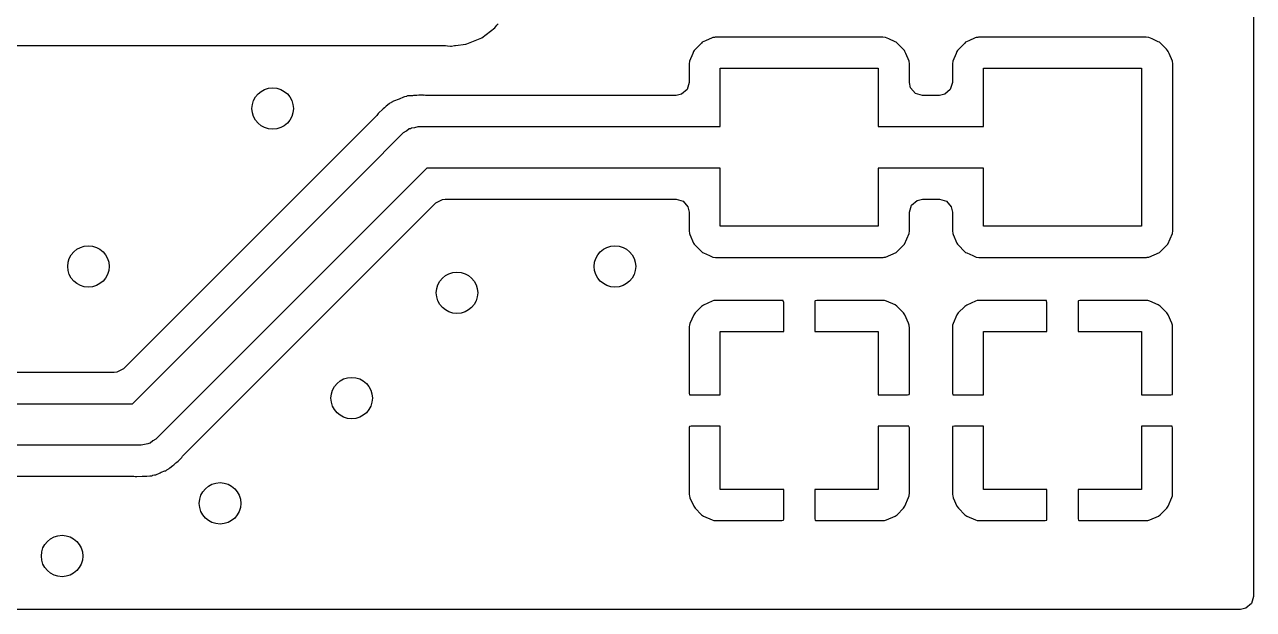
# Model space of a CAD drawing. Extents: x 0.02 to 2.34, y 0.02 to 0.57.
# Drawn here: x 1.8758 to 2.3425, y 0.0197 to 0.2419 of the extents above; entities that cross this region are included whole.
import ezdxf

# ---------------------------------------------------------------- set-up
doc = ezdxf.new("R2010")
doc.units = 0
doc.header["$MEASUREMENT"] = 0
doc.layers.add('BLACK', color=7, linetype='CONTINUOUS')

msp = doc.modelspace()

# ---------------------------------------------------------------- linework, layer by layer
at = {"layer": 'BLACK', "linetype": 'CONTINUOUS'}
for p, q in [((2.3425, 0.56589), (2.3425, 0.02467)), ((2.04948, 0.23691), (2.05111, 0.23816)), ((2.05111, 0.23816), (2.05442, 0.2407)), ((2.05442, 0.2407), (2.05517, 0.24168)), ((2.05517, 0.24168), (2.0556, 0.24217)), ((1.82432, 0.23392), (2.03568, 0.23392)), ((2.03568, 0.23392), (2.03633, 0.23387)), ((2.03633, 0.23387), (2.03756, 0.23371)), ((2.03756, 0.23371), (2.03788, 0.23376)), ((2.03788, 0.23376), (2.03911, 0.23392)), ((2.03911, 0.23392), (2.03938, 0.23395)), ((2.03938, 0.23395), (2.04341, 0.23448)), ((2.03938, 0.23395), (2.03938, 0.23395)), ((2.04341, 0.23448), (2.04373, 0.23453)), ((2.04373, 0.23453), (2.04948, 0.23691)), ((2.13175, 0.23376), (2.13007, 0.23208)), ((2.13286, 0.23487), (2.13175, 0.23376)), ((2.13318, 0.23519), (2.13286, 0.23487)), ((2.13286, 0.23487), (2.13286, 0.23487)), ((2.1344, 0.23574), (2.13318, 0.23519)), ((2.13687, 0.23683), (2.1344, 0.23574)), ((2.13721, 0.23698), (2.13687, 0.23683)), ((2.13687, 0.23683), (2.13687, 0.23683)), ((2.13781, 0.23705), (2.13721, 0.23698)), ((2.1381, 0.23709), (2.13781, 0.23705)), ((2.13824, 0.23711), (2.1381, 0.23709)), ((2.1381, 0.23709), (2.1381, 0.23709)), ((2.20176, 0.23711), (2.13824, 0.23711)), ((2.20277, 0.23699), (2.20176, 0.23711)), ((2.20404, 0.23643), (2.20277, 0.23699)), ((2.20638, 0.23539), (2.20404, 0.23643)), ((2.2068, 0.23521), (2.20638, 0.23539)), ((2.20638, 0.23539), (2.20638, 0.23539)), ((2.20809, 0.23392), (2.2068, 0.23521)), ((2.20943, 0.23258), (2.20809, 0.23392)), ((2.23175, 0.23376), (2.23007, 0.23208)), ((2.23286, 0.23487), (2.23175, 0.23376)), ((2.23318, 0.23519), (2.23286, 0.23487)), ((2.23286, 0.23487), (2.23286, 0.23487)), ((2.2344, 0.23574), (2.23318, 0.23519)), ((2.23687, 0.23683), (2.2344, 0.23574)), ((2.23721, 0.23698), (2.23687, 0.23683)), ((2.23687, 0.23683), (2.23687, 0.23683)), ((2.23781, 0.23705), (2.23721, 0.23698)), ((2.2381, 0.23709), (2.23781, 0.23705)), ((2.23824, 0.23711), (2.2381, 0.23709)), ((2.2381, 0.23709), (2.2381, 0.23709)), ((2.30176, 0.23711), (2.23824, 0.23711)), ((2.30277, 0.23699), (2.30176, 0.23711)), ((2.30404, 0.23643), (2.30277, 0.23699)), ((2.30638, 0.23539), (2.30404, 0.23643)), ((2.3068, 0.23521), (2.30638, 0.23539)), ((2.30638, 0.23539), (2.30638, 0.23539)), ((2.30809, 0.23392), (2.3068, 0.23521)), ((2.30943, 0.23258), (2.30809, 0.23392)), ((2.12956, 0.23092), (2.12829, 0.22804)), ((2.12988, 0.23166), (2.12956, 0.23092)), ((2.13007, 0.23208), (2.12988, 0.23166)), ((2.12988, 0.23166), (2.12988, 0.23166)), ((2.20992, 0.23209), (2.20943, 0.23258)), ((2.2101, 0.23167), (2.20992, 0.23209)), ((2.21044, 0.23092), (2.2101, 0.23167)), ((2.21171, 0.22806), (2.21044, 0.23092)), ((2.22956, 0.23092), (2.22829, 0.22804)), ((2.22988, 0.23166), (2.22956, 0.23092)), ((2.23007, 0.23208), (2.22988, 0.23166)), ((2.22988, 0.23166), (2.22988, 0.23166)), ((2.30992, 0.23209), (2.30943, 0.23258)), ((2.3101, 0.23167), (2.30992, 0.23209)), ((2.31044, 0.23092), (2.3101, 0.23167)), ((2.31171, 0.22806), (2.31044, 0.23092)), ((2.12829, 0.22804), (2.12817, 0.22703)), ((2.12817, 0.22703), (2.12817, 0.21994)), ((2.14, 0.20315), (2.14, 0.22528)), ((2.14, 0.22528), (2.2, 0.22528)), ((2.2, 0.22528), (2.2, 0.20315)), ((2.21183, 0.22703), (2.21171, 0.22806)), ((2.21183, 0.21994), (2.21183, 0.22703)), ((2.22829, 0.22804), (2.22817, 0.22703)), ((2.22817, 0.22703), (2.22817, 0.21994)), ((2.24, 0.20315), (2.24, 0.22528)), ((2.24, 0.22528), (2.3, 0.22528)), ((2.3, 0.22528), (2.3, 0.16528)), ((2.31183, 0.22703), (2.31171, 0.22806)), ((2.31183, 0.16352), (2.31183, 0.22703)), ((2.12817, 0.21994), (2.12738, 0.21726)), ((2.21228, 0.21788), (2.21183, 0.21994)), ((2.22817, 0.21994), (2.22738, 0.21726)), ((2.02124, 0.21477), (2.02091, 0.21465)), ((2.02196, 0.21481), (2.02124, 0.21477)), ((2.02307, 0.21488), (2.02196, 0.21481)), ((2.02346, 0.21492), (2.02307, 0.21488)), ((2.02386, 0.21498), (2.02346, 0.21492)), ((2.02449, 0.21498), (2.02386, 0.21498)), ((2.02479, 0.21499), (2.02449, 0.21498)), ((2.02548, 0.21503), (2.02479, 0.21499)), ((2.02687, 0.21512), (2.02548, 0.21503)), ((2.02722, 0.21504), (2.02687, 0.21512)), ((2.02757, 0.21501), (2.02722, 0.21504)), ((2.02804, 0.21498), (2.02757, 0.21503)), ((2.02757, 0.21503), (2.02757, 0.21501)), ((2.12321, 0.21498), (2.02804, 0.21498)), ((2.12527, 0.21543), (2.12321, 0.21498)), ((2.12738, 0.21726), (2.12527, 0.21543)), ((2.21411, 0.21577), (2.21228, 0.21788)), ((2.21679, 0.21498), (2.21411, 0.21577)), ((2.22321, 0.21498), (2.21679, 0.21498)), ((2.22527, 0.21543), (2.22321, 0.21498)), ((2.22738, 0.21726), (2.22527, 0.21543)), ((2.01243, 0.21029), (2.012, 0.20987)), ((2.01285, 0.2106), (2.01243, 0.21029)), ((2.01316, 0.21085), (2.01285, 0.2106)), ((2.01428, 0.21182), (2.01316, 0.21085)), ((2.01455, 0.21205), (2.01428, 0.21182)), ((2.01428, 0.21182), (2.01428, 0.21182)), ((2.01487, 0.21219), (2.01455, 0.21205)), ((2.015, 0.21227), (2.01487, 0.21219)), ((2.01551, 0.21257), (2.015, 0.21227)), ((2.01564, 0.21264), (2.01551, 0.21257)), ((2.01593, 0.21285), (2.01564, 0.21264)), ((2.01626, 0.21297), (2.01593, 0.21285)), ((2.01765, 0.21347), (2.01626, 0.21297)), ((2.01626, 0.21297), (2.01626, 0.21297)), ((2.01802, 0.21362), (2.01765, 0.21347)), ((2.01969, 0.21438), (2.01802, 0.21362)), ((2.02004, 0.21443), (2.01969, 0.21438)), ((2.02018, 0.21447), (2.02004, 0.21443)), ((2.02076, 0.21462), (2.02018, 0.21447)), ((2.02091, 0.21465), (2.02076, 0.21462)), ((2.0095, 0.20736), (1.91329, 0.11116)), ((2.00985, 0.2078), (2.0095, 0.20736)), ((2.01008, 0.20807), (2.00985, 0.2078)), ((2.00985, 0.2078), (2.00985, 0.2078)), ((2.01027, 0.20836), (2.01008, 0.20807)), ((2.01174, 0.20962), (2.01027, 0.20836)), ((2.012, 0.20987), (2.01174, 0.20962)), ((2.00444, 0.18558), (2.01972, 0.20085)), ((2.01972, 0.20085), (2.02083, 0.20155)), ((2.02083, 0.20155), (2.02186, 0.20237)), ((2.02186, 0.20237), (2.0223, 0.20247)), ((2.0223, 0.20247), (2.02269, 0.20271)), ((2.02269, 0.20271), (2.02399, 0.20286)), ((2.02399, 0.20286), (2.02528, 0.20315)), ((2.02528, 0.20315), (2.14, 0.20315)), ((2.2, 0.20315), (2.24, 0.20315)), ((2.02854, 0.1874), (2.01557, 0.17443)), ((2.14, 0.1874), (2.02854, 0.1874)), ((2.14, 0.16528), (2.14, 0.1874)), ((2.24, 0.1874), (2.2, 0.1874)), ((2.2, 0.1874), (2.2, 0.16528)), ((2.24, 0.16528), (2.24, 0.1874)), ((1.95886, 0.14), (2.00444, 0.18558)), ((2.01557, 0.17443), (1.92556, 0.08442)), ((1.93578, 0.07791), (2.03198, 0.17412)), ((2.03198, 0.17412), (2.03444, 0.17546)), ((2.03444, 0.17546), (2.03549, 0.17557)), ((2.03549, 0.17557), (2.12321, 0.17557)), ((2.12321, 0.17557), (2.12589, 0.17478)), ((2.12589, 0.17478), (2.12772, 0.17267)), ((2.21183, 0.17061), (2.21262, 0.17329)), ((2.21262, 0.17329), (2.21473, 0.17512)), ((2.21473, 0.17512), (2.21679, 0.17557)), ((2.21679, 0.17557), (2.22321, 0.17557)), ((2.22321, 0.17557), (2.22589, 0.17478)), ((2.22589, 0.17478), (2.22772, 0.17267)), ((2.12772, 0.17267), (2.12817, 0.17061)), ((2.12817, 0.17061), (2.12817, 0.16352)), ((2.21183, 0.16352), (2.21183, 0.17061)), ((2.22772, 0.17267), (2.22817, 0.17061)), ((2.22817, 0.17061), (2.22817, 0.16352)), ((2.12817, 0.16352), (2.12829, 0.16249)), ((2.2, 0.16528), (2.14, 0.16528)), ((2.21171, 0.16251), (2.21183, 0.16352)), ((2.22817, 0.16352), (2.22829, 0.16249)), ((2.3, 0.16528), (2.24, 0.16528)), ((2.31171, 0.16251), (2.31183, 0.16352)), ((2.12829, 0.16249), (2.12844, 0.16215)), ((2.12844, 0.16215), (2.12844, 0.16215)), ((2.12844, 0.16215), (2.12989, 0.1589)), ((2.12989, 0.1589), (2.13008, 0.15846)), ((2.20993, 0.15848), (2.21171, 0.16251)), ((2.22829, 0.16249), (2.22844, 0.16215)), ((2.22844, 0.16215), (2.22844, 0.16215)), ((2.22844, 0.16215), (2.22989, 0.1589)), ((2.22989, 0.1589), (2.23008, 0.15846)), ((2.30993, 0.15848), (2.31171, 0.16251)), ((2.13008, 0.15846), (2.1332, 0.15535)), ((2.1332, 0.15535), (2.13362, 0.15516)), ((2.13362, 0.15516), (2.13362, 0.15516)), ((2.13362, 0.15516), (2.13596, 0.15412)), ((2.13596, 0.15412), (2.13723, 0.15356)), ((2.20279, 0.15357), (2.20682, 0.15536)), ((2.20682, 0.15536), (2.20993, 0.15848)), ((2.23008, 0.15846), (2.2332, 0.15535)), ((2.2332, 0.15535), (2.23362, 0.15516)), ((2.23362, 0.15516), (2.23362, 0.15516)), ((2.23362, 0.15516), (2.23596, 0.15412)), ((2.23596, 0.15412), (2.23723, 0.15356)), ((2.30279, 0.15357), (2.30682, 0.15536)), ((2.30682, 0.15536), (2.30993, 0.15848)), ((2.13723, 0.15356), (2.13824, 0.15344)), ((2.13824, 0.15344), (2.20176, 0.15344)), ((2.20176, 0.15344), (2.2019, 0.15346)), ((2.2019, 0.15346), (2.20219, 0.1535)), ((2.2019, 0.15346), (2.2019, 0.15346)), ((2.20219, 0.1535), (2.20279, 0.15357)), ((2.23723, 0.15356), (2.23824, 0.15344)), ((2.23824, 0.15344), (2.30176, 0.15344)), ((2.30176, 0.15344), (2.3019, 0.15346)), ((2.3019, 0.15346), (2.30219, 0.1535)), ((2.3019, 0.15346), (2.3019, 0.15346)), ((2.30219, 0.1535), (2.30279, 0.15357)), ((1.91674, 0.09787), (1.95886, 0.14)), ((2.13361, 0.13536), (2.13287, 0.13485)), ((2.13688, 0.13681), (2.13361, 0.13536)), ((2.13759, 0.13701), (2.13688, 0.13681)), ((2.1381, 0.13707), (2.13759, 0.13701)), ((2.13839, 0.13709), (2.1381, 0.13707)), ((2.16356, 0.13709), (2.13839, 0.13709)), ((2.16386, 0.13702), (2.16356, 0.13709)), ((2.16392, 0.13697), (2.16386, 0.13702)), ((2.16409, 0.13637), (2.16392, 0.13697)), ((2.16409, 0.12528), (2.16409, 0.13637)), ((2.17597, 0.13686), (2.17591, 0.13655)), ((2.17591, 0.13655), (2.17591, 0.12528)), ((2.17602, 0.13691), (2.17597, 0.13686)), ((2.17662, 0.13709), (2.17602, 0.13691)), ((2.20161, 0.13709), (2.17662, 0.13709)), ((2.2019, 0.13707), (2.20161, 0.13709)), ((2.20239, 0.13701), (2.2019, 0.13707)), ((2.20311, 0.13682), (2.20239, 0.13701)), ((2.20637, 0.13537), (2.20311, 0.13682)), ((2.20711, 0.13487), (2.20637, 0.13537)), ((2.23361, 0.13536), (2.23287, 0.13485)), ((2.23688, 0.13681), (2.23361, 0.13536)), ((2.23759, 0.13701), (2.23688, 0.13681)), ((2.2381, 0.13707), (2.23759, 0.13701)), ((2.23839, 0.13709), (2.2381, 0.13707)), ((2.26356, 0.13709), (2.23839, 0.13709)), ((2.26386, 0.13702), (2.26356, 0.13709)), ((2.26392, 0.13697), (2.26386, 0.13702)), ((2.26409, 0.13637), (2.26392, 0.13697)), ((2.26409, 0.12528), (2.26409, 0.13637)), ((2.27597, 0.13686), (2.27591, 0.13655)), ((2.27591, 0.13655), (2.27591, 0.12528)), ((2.27602, 0.13691), (2.27597, 0.13686)), ((2.27662, 0.13709), (2.27602, 0.13691)), ((2.30161, 0.13709), (2.27662, 0.13709)), ((2.3019, 0.13707), (2.30161, 0.13709)), ((2.30239, 0.13701), (2.3019, 0.13707)), ((2.30311, 0.13682), (2.30239, 0.13701)), ((2.30637, 0.13537), (2.30311, 0.13682)), ((2.30711, 0.13487), (2.30637, 0.13537)), ((2.1299, 0.13165), (2.12846, 0.12838)), ((2.13041, 0.13239), (2.1299, 0.13165)), ((2.13287, 0.13485), (2.13041, 0.13239)), ((2.20958, 0.1324), (2.20711, 0.13487)), ((2.21009, 0.13166), (2.20958, 0.1324)), ((2.21154, 0.1284), (2.21009, 0.13166)), ((2.2299, 0.13165), (2.22846, 0.12838)), ((2.23041, 0.13239), (2.2299, 0.13165)), ((2.23287, 0.13485), (2.23041, 0.13239)), ((2.30958, 0.1324), (2.30711, 0.13487)), ((2.31009, 0.13166), (2.30958, 0.1324)), ((2.31154, 0.1284), (2.31009, 0.13166)), ((2.12821, 0.12717), (2.12819, 0.12689)), ((2.12819, 0.12689), (2.12819, 0.10189)), ((2.12826, 0.12767), (2.12821, 0.12717)), ((2.12846, 0.12838), (2.12826, 0.12767)), ((2.21173, 0.12769), (2.21154, 0.1284)), ((2.21179, 0.12718), (2.21173, 0.12769)), ((2.21181, 0.12688), (2.21179, 0.12718)), ((2.21181, 0.10171), (2.21181, 0.12688)), ((2.22821, 0.12717), (2.22819, 0.12689)), ((2.22819, 0.12689), (2.22819, 0.10189)), ((2.22826, 0.12767), (2.22821, 0.12717)), ((2.22846, 0.12838), (2.22826, 0.12767)), ((2.31173, 0.12769), (2.31154, 0.1284)), ((2.31179, 0.12718), (2.31173, 0.12769)), ((2.31181, 0.12688), (2.31179, 0.12718)), ((2.31181, 0.10171), (2.31181, 0.12688)), ((2.14, 0.10118), (2.14, 0.12528)), ((2.14, 0.12528), (2.16409, 0.12528)), ((2.17591, 0.12528), (2.2, 0.12528)), ((2.2, 0.12528), (2.2, 0.10118)), ((2.24, 0.10118), (2.24, 0.12528)), ((2.24, 0.12528), (2.26409, 0.12528)), ((2.27591, 0.12528), (2.3, 0.12528)), ((2.3, 0.12528), (2.3, 0.10118)), ((1.90978, 0.1097), (0.89276, 0.1097)), ((1.91084, 0.10982), (1.90978, 0.1097)), ((1.91329, 0.11116), (1.91084, 0.10982)), ((2.12819, 0.10189), (2.12837, 0.10129)), ((2.12837, 0.10129), (2.12842, 0.10125)), ((2.12842, 0.10125), (2.12872, 0.10118)), ((2.12872, 0.10118), (2.14, 0.10118)), ((2.2, 0.10118), (2.2111, 0.10118)), ((2.2111, 0.10118), (2.2117, 0.10136)), ((2.2117, 0.10136), (2.21175, 0.10141)), ((2.21175, 0.10141), (2.21181, 0.10171)), ((2.22819, 0.10189), (2.22837, 0.10129)), ((2.22837, 0.10129), (2.22842, 0.10125)), ((2.22842, 0.10125), (2.22872, 0.10118)), ((2.22872, 0.10118), (2.24, 0.10118)), ((2.3, 0.10118), (2.3111, 0.10118)), ((2.3111, 0.10118), (2.3117, 0.10136)), ((2.3117, 0.10136), (2.31175, 0.10141)), ((2.31175, 0.10141), (2.31181, 0.10171)), ((0.89, 0.09787), (1.91674, 0.09787)), ((2.12825, 0.08914), (2.12819, 0.08884)), ((2.12819, 0.08884), (2.12819, 0.06367)), ((2.1283, 0.08919), (2.12825, 0.08914)), ((2.1289, 0.08937), (2.1283, 0.08919)), ((2.14, 0.08937), (2.1289, 0.08937)), ((2.14, 0.06528), (2.14, 0.08937)), ((2.21128, 0.08937), (2.2, 0.08937)), ((2.2, 0.08937), (2.2, 0.06528)), ((2.21158, 0.0893), (2.21128, 0.08937)), ((2.21163, 0.08926), (2.21158, 0.0893)), ((2.21181, 0.08866), (2.21163, 0.08926)), ((2.22825, 0.08914), (2.22819, 0.08884)), ((2.22819, 0.08884), (2.22819, 0.06367)), ((2.2283, 0.08919), (2.22825, 0.08914)), ((2.2289, 0.08937), (2.2283, 0.08919)), ((2.24, 0.08937), (2.2289, 0.08937)), ((2.24, 0.06528), (2.24, 0.08937)), ((2.31128, 0.08937), (2.3, 0.08937)), ((2.3, 0.08937), (2.3, 0.06528)), ((2.31158, 0.0893), (2.31128, 0.08937)), ((2.31163, 0.08926), (2.31158, 0.0893)), ((2.31181, 0.08866), (2.31163, 0.08926)), ((1.92556, 0.08442), (1.92444, 0.08372)), ((2.21181, 0.06366), (2.21181, 0.08866)), ((2.31181, 0.06366), (2.31181, 0.08866)), ((1.92, 0.08213), (0.89326, 0.08213)), ((1.92128, 0.08242), (1.92, 0.08213)), ((1.92259, 0.08256), (1.92128, 0.08242)), ((1.92297, 0.0828), (1.92259, 0.08256)), ((1.92341, 0.0829), (1.92297, 0.0828)), ((1.92444, 0.08372), (1.92341, 0.0829)), ((1.93243, 0.07467), (1.93269, 0.07487)), ((1.93269, 0.07487), (1.93285, 0.07498)), ((1.93285, 0.07498), (1.93327, 0.0754)), ((1.93327, 0.0754), (1.93354, 0.07565)), ((1.93354, 0.07565), (1.93405, 0.07609)), ((1.93405, 0.07609), (1.935, 0.07691)), ((1.935, 0.07691), (1.93519, 0.07721)), ((1.93519, 0.07721), (1.93543, 0.07748)), ((1.93543, 0.07748), (1.93578, 0.07791)), ((1.93543, 0.07748), (1.93543, 0.07748)), ((0.90022, 0.0703), (1.91724, 0.0703)), ((1.91724, 0.0703), (1.9177, 0.07024)), ((1.9177, 0.07024), (1.91771, 0.07026)), ((1.91771, 0.07026), (1.91806, 0.07023)), ((1.91806, 0.07023), (1.9184, 0.07016)), ((1.9184, 0.07016), (1.92048, 0.07029)), ((1.92048, 0.07029), (1.92079, 0.0703)), ((1.92079, 0.0703), (1.92141, 0.0703)), ((1.92141, 0.0703), (1.92181, 0.07035)), ((1.92181, 0.07035), (1.92221, 0.07039)), ((1.92221, 0.07039), (1.92331, 0.07046)), ((1.92331, 0.07046), (1.92404, 0.07051)), ((1.92404, 0.07051), (1.92437, 0.07063)), ((1.92437, 0.07063), (1.92452, 0.07066)), ((1.92452, 0.07066), (1.92509, 0.0708)), ((1.92509, 0.0708), (1.92524, 0.07084)), ((1.92524, 0.07084), (1.92559, 0.07089)), ((1.92559, 0.07089), (1.92726, 0.07165)), ((1.92726, 0.07165), (1.92762, 0.0718)), ((1.92762, 0.0718), (1.92901, 0.0723)), ((1.92901, 0.0723), (1.92935, 0.07242)), ((1.92901, 0.0723), (1.92901, 0.0723)), ((1.92935, 0.07242), (1.92963, 0.07263)), ((1.92963, 0.07263), (1.92976, 0.0727)), ((1.92976, 0.0727), (1.93028, 0.073)), ((1.93028, 0.073), (1.9304, 0.07308)), ((1.9304, 0.07308), (1.93073, 0.07323)), ((1.93073, 0.07323), (1.93099, 0.07346)), ((1.93099, 0.07346), (1.93211, 0.07442)), ((1.93099, 0.07346), (1.93099, 0.07346)), ((1.93211, 0.07442), (1.93243, 0.07467)), ((2.12819, 0.06367), (2.12821, 0.06337)), ((2.12821, 0.06337), (2.12827, 0.06286)), ((2.12827, 0.06286), (2.12846, 0.06215)), ((2.12846, 0.06215), (2.12991, 0.05889)), ((2.16409, 0.06528), (2.14, 0.06528)), ((2.16409, 0.054), (2.16409, 0.06528)), ((2.2, 0.06528), (2.17591, 0.06528)), ((2.17591, 0.06528), (2.17591, 0.05418)), ((2.2101, 0.05891), (2.21154, 0.06217)), ((2.21154, 0.06217), (2.21174, 0.06288)), ((2.21174, 0.06288), (2.21179, 0.06338)), ((2.21179, 0.06338), (2.21181, 0.06366)), ((2.22819, 0.06367), (2.22821, 0.06337)), ((2.22821, 0.06337), (2.22827, 0.06286)), ((2.22827, 0.06286), (2.22846, 0.06215)), ((2.22846, 0.06215), (2.22991, 0.05889)), ((2.26409, 0.06528), (2.24, 0.06528)), ((2.26409, 0.054), (2.26409, 0.06528)), ((2.3, 0.06528), (2.27591, 0.06528)), ((2.27591, 0.06528), (2.27591, 0.05418)), ((2.3101, 0.05891), (2.31154, 0.06217)), ((2.31154, 0.06217), (2.31174, 0.06288)), ((2.31174, 0.06288), (2.31179, 0.06338)), ((2.31179, 0.06338), (2.31181, 0.06366)), ((2.12991, 0.05889), (2.13042, 0.05815)), ((2.13042, 0.05815), (2.13289, 0.05568)), ((2.20713, 0.0557), (2.20959, 0.05816)), ((2.20959, 0.05816), (2.2101, 0.05891)), ((2.22991, 0.05889), (2.23042, 0.05815)), ((2.23042, 0.05815), (2.23289, 0.05568)), ((2.30713, 0.0557), (2.30959, 0.05816)), ((2.30959, 0.05816), (2.3101, 0.05891)), ((2.13289, 0.05568), (2.13363, 0.05518)), ((2.13363, 0.05518), (2.13689, 0.05373)), ((2.13689, 0.05373), (2.13761, 0.05354)), ((2.13761, 0.05354), (2.1381, 0.05348)), ((2.1381, 0.05348), (2.13839, 0.05346)), ((2.13839, 0.05346), (2.16338, 0.05346)), ((2.16338, 0.05346), (2.16398, 0.05364)), ((2.16398, 0.05364), (2.16403, 0.0537)), ((2.16403, 0.0537), (2.16409, 0.054)), ((2.17591, 0.05418), (2.17608, 0.05358)), ((2.17608, 0.05358), (2.17614, 0.05353)), ((2.17614, 0.05353), (2.17644, 0.05346)), ((2.17644, 0.05346), (2.20161, 0.05346)), ((2.20161, 0.05346), (2.2019, 0.05348)), ((2.2019, 0.05348), (2.20241, 0.05354)), ((2.20241, 0.05354), (2.20312, 0.05374)), ((2.20312, 0.05374), (2.20639, 0.05519)), ((2.20639, 0.05519), (2.20713, 0.0557)), ((2.23289, 0.05568), (2.23363, 0.05518)), ((2.23363, 0.05518), (2.23689, 0.05373)), ((2.23689, 0.05373), (2.23761, 0.05354)), ((2.23761, 0.05354), (2.2381, 0.05348)), ((2.2381, 0.05348), (2.23839, 0.05346)), ((2.23839, 0.05346), (2.26338, 0.05346)), ((2.26338, 0.05346), (2.26398, 0.05364)), ((2.26398, 0.05364), (2.26403, 0.0537)), ((2.26403, 0.0537), (2.26409, 0.054)), ((2.27591, 0.05418), (2.27608, 0.05358)), ((2.27608, 0.05358), (2.27614, 0.05353)), ((2.27614, 0.05353), (2.27644, 0.05346)), ((2.27644, 0.05346), (2.30161, 0.05346)), ((2.30161, 0.05346), (2.3019, 0.05348)), ((2.3019, 0.05348), (2.30241, 0.05354)), ((2.30241, 0.05354), (2.30312, 0.05374)), ((2.30312, 0.05374), (2.30639, 0.05519)), ((2.30639, 0.05519), (2.30713, 0.0557)), ((2.3425, 0.02467), (2.34171, 0.02198)), ((2.33754, 0.0197), (0.02467, 0.0197)), ((2.3396, 0.02015), (2.33754, 0.0197)), ((2.34171, 0.02198), (2.3396, 0.02015))]:
    msp.add_line(p, q, dxfattribs=at)
at = {"layer": 'BLACK'}
for centre in [(1.97, 0.21), (1.9, 0.15), (2.1, 0.15), (2.04, 0.14), (2, 0.1), (1.95, 0.06), (1.89, 0.04)]:
    msp.add_circle(centre, 0.00787, dxfattribs=at)

doc.saveas('drawing.dxf')
